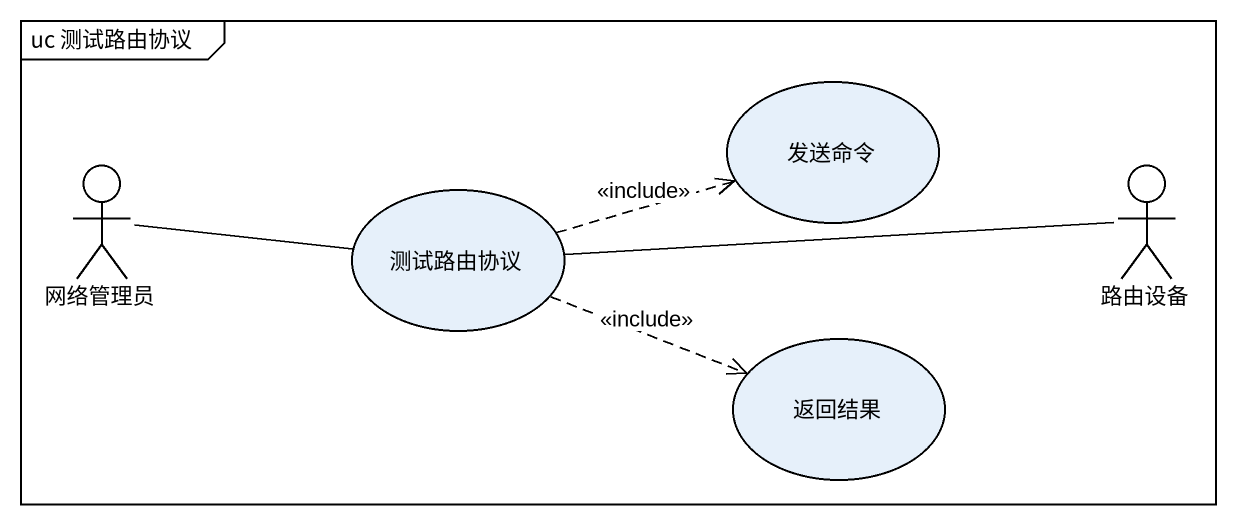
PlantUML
@startuml
mainframe uc 测试路由协议
usecase 发送命令
actor 网络管理员
usecase 测试路由协议
actor 路由设备
usecase 返回结果
网络管理员 -right- 测试路由协议
测试路由协议 .right.> 发送命令 : <<include>>
测试路由协议 .right.> 返回结果 : <<include>>
路由设备 -left- 测试路由协议
@enduml
